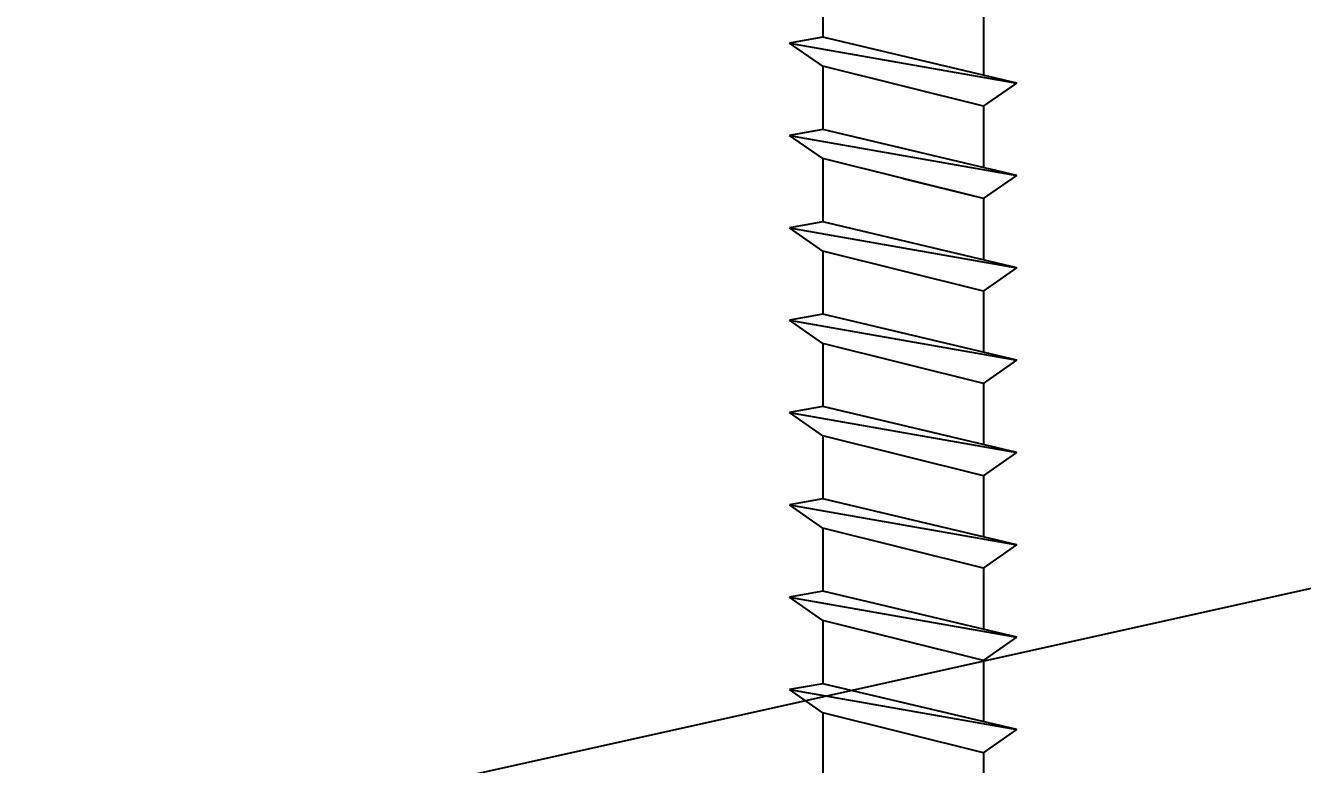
# Model space of a CAD drawing. Header units: inches. Extents: x -2661 to 42767, y -1222 to 9099.
# Drawn here: x 732.144 to 733.526, y 2524.806 to 2525.606 of the extents above; entities that cross this region are included whole.
import ezdxf
from ezdxf import colors
from ezdxf.entities.mleader import LeaderData, LeaderLine
from ezdxf.math import Vec2, Vec3

# ---------------------------------------------------------------- set-up
doc = ezdxf.new("R2010")
doc.units = ezdxf.units.IN
doc.header["$LTSCALE"] = 12
doc.header["$MEASUREMENT"] = 0
for name, color, linetype in [('S-ANNO-NOTE', 4, 'CONTINUOUS'), ('S-SIMPSON', 2, 'CONTINUOUS'), ('S-WOOD', 3, 'CONTINUOUS')]:
    doc.layers.add(name, color=color, linetype=linetype)
doc.styles.add('Arial', font='arial.ttf', dxfattribs={"width": 0.85})

# ---------------------------------------------------------------- blocks, each defined once
blk = doc.blocks.new('SIP SCREW_Shorter')
at = {"layer": 'S-SIMPSON', "color": 1}
for p, q in [((-0.087, -10.4679), (-0.087, -10.5363)), ((-0.087, -10.4679), (-0.087, -10.5363)), ((-0.087, -10.4679), (-0.087, -10.5363)), ((-0.087, -10.4679), (-0.087, -10.5363)), ((-0.087, -10.4679), (-0.087, -10.5363)), ((-0.087, -10.4679), (-0.087, -10.5363)), ((-0.087, -10.4679), (-0.087, -10.5363)), ((0.087, -10.5112), (0.087, -10.5775)), ((0.087, -10.5112), (0.087, -10.5775)), ((0.087, -10.5112), (0.087, -10.5775)), ((0.087, -10.5112), (0.087, -10.5775)), ((0.087, -10.5112), (0.087, -10.5775)), ((0.087, -10.5112), (0.087, -10.5775)), ((0.087, -10.5112), (0.087, -10.5775)), ((-0.087, -10.5363), (-0.123, -10.5427)), ((-0.087, -10.5363), (-0.123, -10.5427)), ((-0.087, -10.5363), (-0.123, -10.5427)), ((-0.087, -10.5363), (-0.123, -10.5427)), ((-0.087, -10.5363), (-0.123, -10.5427)), ((-0.087, -10.5363), (-0.123, -10.5427)), ((-0.087, -10.5363), (-0.123, -10.5427)), ((-0.123, -10.5427), (0.123, -10.586)), ((-0.123, -10.5427), (0.123, -10.586)), ((-0.123, -10.5427), (0.123, -10.586)), ((-0.123, -10.5427), (0.123, -10.586)), ((-0.123, -10.5427), (0.123, -10.586)), ((-0.123, -10.5427), (0.123, -10.586)), ((-0.123, -10.5427), (0.123, -10.586)), ((-0.087, -10.5679), (-0.123, -10.5427)), ((-0.087, -10.5679), (-0.123, -10.5427)), ((-0.087, -10.5679), (-0.123, -10.5427)), ((-0.087, -10.5679), (-0.123, -10.5427)), ((-0.087, -10.5679), (-0.123, -10.5427)), ((-0.087, -10.5679), (-0.123, -10.5427)), ((-0.087, -10.5679), (-0.123, -10.5427)), ((0.123, -10.586), (-0.087, -10.5363)), ((0.123, -10.586), (-0.087, -10.5363)), ((0.123, -10.586), (-0.087, -10.5363)), ((0.123, -10.586), (-0.087, -10.5363)), ((0.123, -10.586), (-0.087, -10.5363)), ((0.123, -10.586), (-0.087, -10.5363)), ((0.123, -10.586), (-0.087, -10.5363)), ((-0.087, -10.5679), (-0.087, -10.6363)), ((-0.087, -10.5679), (-0.087, -10.6363)), ((-0.087, -10.5679), (-0.087, -10.6363)), ((-0.087, -10.5679), (-0.087, -10.6363)), ((-0.087, -10.5679), (-0.087, -10.6363)), ((-0.087, -10.5679), (-0.087, -10.6363)), ((-0.087, -10.5679), (-0.087, -10.6363)), ((-0.087, -10.5679), (-0.087, -10.6363)), ((-0.087, -10.5679), (-0.087, -10.6363)), ((-0.087, -10.5679), (-0.087, -10.6363)), ((-0.087, -10.5679), (-0.087, -10.6363)), ((-0.087, -10.5679), (-0.087, -10.6363)), ((-0.087, -10.5679), (-0.087, -10.6363)), ((-0.087, -10.5679), (-0.087, -10.6363)), ((0.087, -10.6112), (-0.087, -10.5679)), ((0.087, -10.6112), (-0.087, -10.5679)), ((0.087, -10.6112), (-0.087, -10.5679)), ((0.087, -10.6112), (-0.087, -10.5679)), ((0.087, -10.6112), (-0.087, -10.5679)), ((0.087, -10.6112), (-0.087, -10.5679)), ((0.087, -10.6112), (-0.087, -10.5679)), ((0.087, -10.6112), (0, -10.5896)), ((0.087, -10.6112), (0.123, -10.586)), ((0.087, -10.6112), (0.123, -10.586)), ((0.087, -10.6112), (0.123, -10.586)), ((0.087, -10.6112), (0.123, -10.586)), ((0.087, -10.6112), (0.123, -10.586)), ((0.087, -10.6112), (0.123, -10.586)), ((0.087, -10.6112), (0.123, -10.586)), ((0.087, -10.6112), (0.123, -10.586)), ((0.087, -10.6112), (0.087, -10.6775)), ((0.087, -10.6112), (0.087, -10.6775)), ((0.087, -10.6112), (0.087, -10.6775)), ((0.087, -10.6112), (0.087, -10.6775)), ((0.087, -10.6112), (0.087, -10.6775)), ((0.087, -10.6112), (0.087, -10.6775)), ((0.087, -10.6112), (0.087, -10.6775)), ((0.087, -10.6112), (0.087, -10.6775)), ((-0.087, -10.6363), (-0.123, -10.6427)), ((-0.087, -10.6363), (-0.123, -10.6427)), ((-0.087, -10.6363), (-0.123, -10.6427)), ((-0.087, -10.6363), (-0.123, -10.6427)), ((-0.087, -10.6363), (-0.123, -10.6427)), ((-0.087, -10.6363), (-0.123, -10.6427)), ((0.123, -10.686), (-0.087, -10.6363)), ((0.123, -10.686), (-0.087, -10.6363)), ((0.123, -10.686), (-0.087, -10.6363)), ((0.123, -10.686), (-0.087, -10.6363)), ((0.123, -10.686), (-0.087, -10.6363)), ((0.123, -10.686), (-0.087, -10.6363)), ((-0.123, -10.6427), (0.123, -10.686)), ((-0.123, -10.6427), (0.123, -10.686)), ((-0.123, -10.6427), (0.123, -10.686)), ((-0.123, -10.6427), (0.123, -10.686)), ((-0.123, -10.6427), (0.123, -10.686)), ((-0.123, -10.6427), (0.123, -10.686)), ((-0.087, -10.6679), (-0.123, -10.6427)), ((-0.087, -10.6679), (-0.123, -10.6427)), ((-0.087, -10.6679), (-0.123, -10.6427)), ((-0.087, -10.6679), (-0.123, -10.6427)), ((-0.087, -10.6679), (-0.123, -10.6427)), ((-0.087, -10.6679), (-0.123, -10.6427)), ((0.087, -10.7112), (-0.087, -10.6679)), ((0.087, -10.7112), (-0.087, -10.6679)), ((0.087, -10.7112), (-0.087, -10.6679)), ((0.087, -10.7112), (-0.087, -10.6679)), ((0.087, -10.7112), (-0.087, -10.6679)), ((0.087, -10.7112), (-0.087, -10.6679)), ((-0.087, -10.6679), (-0.087, -10.7363)), ((-0.087, -10.6679), (-0.087, -10.7363)), ((-0.087, -10.6679), (-0.087, -10.7363)), ((-0.087, -10.6679), (-0.087, -10.7363)), ((-0.087, -10.6679), (-0.087, -10.7363)), ((-0.087, -10.6679), (-0.087, -10.7363)), ((-0.087, -10.6679), (-0.087, -10.7363)), ((0.087, -10.7112), (0, -10.6896)), ((0.087, -10.7112), (0.123, -10.686)), ((0.087, -10.7112), (0.123, -10.686)), ((0.087, -10.7112), (0.123, -10.686)), ((0.087, -10.7112), (0.123, -10.686)), ((0.087, -10.7112), (0.123, -10.686)), ((0.087, -10.7112), (0.123, -10.686)), ((0.087, -10.7112), (0.123, -10.686)), ((0.087, -10.7112), (0.087, -10.7775)), ((0.087, -10.7112), (0.087, -10.7775)), ((0.087, -10.7112), (0.087, -10.7775)), ((0.087, -10.7112), (0.087, -10.7775)), ((0.087, -10.7112), (0.087, -10.7775)), ((0.087, -10.7112), (0.087, -10.7775)), ((0.087, -10.7112), (0.087, -10.7775)), ((-0.087, -10.7363), (-0.123, -10.7427)), ((-0.087, -10.7363), (-0.123, -10.7427)), ((-0.087, -10.7363), (-0.123, -10.7427)), ((0.123, -10.786), (-0.087, -10.7363)), ((0.123, -10.786), (-0.087, -10.7363)), ((0.123, -10.786), (-0.087, -10.7363)), ((-0.123, -10.7427), (0.123, -10.786)), ((-0.123, -10.7427), (0.123, -10.786)), ((-0.123, -10.7427), (0.123, -10.786)), ((-0.087, -10.7679), (-0.123, -10.7427)), ((-0.087, -10.7679), (-0.123, -10.7427)), ((-0.087, -10.7679), (-0.123, -10.7427)), ((-0.087, -10.7679), (-0.087, -10.8363)), ((-0.087, -10.7679), (-0.087, -10.8363)), ((-0.087, -10.7679), (-0.087, -10.8363)), ((-0.087, -10.7679), (-0.087, -10.8363)), ((-0.087, -10.7679), (-0.087, -10.8363)), ((0.087, -10.8112), (-0.087, -10.7679)), ((0.087, -10.8112), (-0.087, -10.7679)), ((0.087, -10.8112), (-0.087, -10.7679)), ((0.087, -10.8112), (0.123, -10.786)), ((0.087, -10.8112), (0.123, -10.786)), ((0.087, -10.8112), (0.123, -10.786)), ((0.087, -10.8112), (0.087, -10.8775)), ((0.087, -10.8112), (0.087, -10.8775)), ((0.087, -10.8112), (0.087, -10.8775)), ((0.087, -10.8112), (0.087, -10.8775)), ((0.087, -10.8112), (0.087, -10.8775)), ((-0.087, -10.8363), (-0.123, -10.8427)), ((-0.087, -10.8363), (-0.123, -10.8427)), ((-0.087, -10.8363), (-0.123, -10.8427)), ((-0.123, -10.8427), (0.123, -10.886)), ((-0.123, -10.8427), (0.123, -10.886)), ((-0.123, -10.8427), (0.123, -10.886)), ((-0.087, -10.8679), (-0.123, -10.8427)), ((-0.087, -10.8679), (-0.123, -10.8427)), ((-0.087, -10.8679), (-0.123, -10.8427)), ((0.123, -10.886), (-0.087, -10.8363)), ((0.123, -10.886), (-0.087, -10.8363)), ((0.123, -10.886), (-0.087, -10.8363)), ((0.087, -10.9112), (-0.087, -10.8679)), ((0.087, -10.9112), (-0.087, -10.8679)), ((0.087, -10.9112), (-0.087, -10.8679)), ((-0.087, -10.8679), (-0.087, -10.9363)), ((-0.087, -10.8679), (-0.087, -10.9363)), ((-0.087, -10.8679), (-0.087, -10.9363)), ((-0.087, -10.8679), (-0.087, -10.9363)), ((-0.087, -10.8679), (-0.087, -10.9363)), ((-0.087, -10.8679), (-0.087, -10.9363)), ((-0.087, -10.8679), (-0.087, -10.9363)), ((-0.087, -10.8679), (-0.087, -10.9363)), ((0.087, -10.9112), (0.123, -10.886)), ((0.087, -10.9112), (0.123, -10.886)), ((0.087, -10.9112), (0.123, -10.886)), ((0.087, -10.9112), (0.087, -10.9775)), ((0.087, -10.9112), (0.087, -10.9775)), ((0.087, -10.9112), (0.087, -10.9775)), ((0.087, -10.9112), (0.087, -10.9775)), ((0.087, -10.9112), (0.087, -10.9775)), ((0.087, -10.9112), (0.087, -10.9775)), ((0.087, -10.9112), (0.087, -10.9775)), ((0.087, -10.9112), (0.087, -10.9775)), ((-0.087, -10.9363), (-0.123, -10.9427)), ((-0.087, -10.9363), (-0.123, -10.9427)), ((-0.087, -10.9363), (-0.123, -10.9427)), ((-0.087, -10.9363), (-0.123, -10.9427)), ((-0.123, -10.9427), (0.123, -10.986)), ((-0.123, -10.9427), (0.123, -10.986)), ((-0.123, -10.9427), (0.123, -10.986)), ((-0.123, -10.9427), (0.123, -10.986)), ((-0.087, -10.9679), (-0.123, -10.9427)), ((-0.087, -10.9679), (-0.123, -10.9427)), ((-0.087, -10.9679), (-0.123, -10.9427)), ((-0.087, -10.9679), (-0.123, -10.9427)), ((0.123, -10.986), (-0.087, -10.9363)), ((0.123, -10.986), (-0.087, -10.9363)), ((0.123, -10.986), (-0.087, -10.9363)), ((0.123, -10.986), (-0.087, -10.9363)), ((-0.087, -10.9679), (-0.087, -11.0363)), ((-0.087, -10.9679), (-0.087, -11.0363)), ((-0.087, -10.9679), (-0.087, -11.0363)), ((-0.087, -10.9679), (-0.087, -11.0363)), ((-0.087, -10.9679), (-0.087, -11.0363)), ((-0.087, -10.9679), (-0.087, -11.0363)), ((0.087, -11.0112), (-0.087, -10.9679)), ((0.087, -11.0112), (-0.087, -10.9679)), ((0.087, -11.0112), (-0.087, -10.9679)), ((0.087, -11.0112), (-0.087, -10.9679)), ((0.087, -11.0112), (0.123, -10.986)), ((0.087, -11.0112), (0.123, -10.986)), ((0.087, -11.0112), (0.123, -10.986)), ((0.087, -11.0112), (0.123, -10.986)), ((0.087, -11.0112), (0.087, -11.0775)), ((0.087, -11.0112), (0.087, -11.0775)), ((0.087, -11.0112), (0.087, -11.0775)), ((0.087, -11.0112), (0.087, -11.0775)), ((0.087, -11.0112), (0.087, -11.0775)), ((0.087, -11.0112), (0.087, -11.0775)), ((-0.087, -11.0363), (-0.123, -11.0427)), ((-0.087, -11.0363), (-0.123, -11.0427)), ((-0.087, -11.0363), (-0.123, -11.0427)), ((-0.087, -11.0363), (-0.123, -11.0427)), ((0.123, -11.086), (-0.087, -11.0363)), ((0.123, -11.086), (-0.087, -11.0363)), ((0.123, -11.086), (-0.087, -11.0363)), ((0.123, -11.086), (-0.087, -11.0363)), ((-0.123, -11.0427), (0.123, -11.086)), ((-0.123, -11.0427), (0.123, -11.086)), ((-0.123, -11.0427), (0.123, -11.086)), ((-0.123, -11.0427), (0.123, -11.086)), ((-0.087, -11.0679), (-0.123, -11.0427)), ((-0.087, -11.0679), (-0.123, -11.0427)), ((-0.087, -11.0679), (-0.123, -11.0427)), ((-0.087, -11.0679), (-0.123, -11.0427)), ((0.087, -11.1112), (-0.087, -11.0679)), ((0.087, -11.1112), (-0.087, -11.0679)), ((0.087, -11.1112), (-0.087, -11.0679)), ((0.087, -11.1112), (-0.087, -11.0679)), ((-0.087, -11.0679), (-0.087, -11.1363)), ((-0.087, -11.0679), (-0.087, -11.1363)), ((-0.087, -11.0679), (-0.087, -11.1363)), ((-0.087, -11.0679), (-0.087, -11.1363)), ((-0.087, -11.0679), (-0.087, -11.1363)), ((-0.087, -11.0679), (-0.087, -11.1363)), ((-0.087, -11.0679), (-0.087, -11.1363)), ((0.087, -11.1112), (0, -11.0896)), ((0.087, -11.1112), (0.123, -11.086)), ((0.087, -11.1112), (0.123, -11.086)), ((0.087, -11.1112), (0.123, -11.086)), ((0.087, -11.1112), (0.123, -11.086)), ((0.087, -11.1112), (0.123, -11.086)), ((0.087, -11.1112), (0.087, -11.1775)), ((0.087, -11.1112), (0.087, -11.1775)), ((0.087, -11.1112), (0.087, -11.1775)), ((0.087, -11.1112), (0.087, -11.1775)), ((0.087, -11.1112), (0.087, -11.1775)), ((0.087, -11.1112), (0.087, -11.1775)), ((0.087, -11.1112), (0.087, -11.1775)), ((-0.087, -11.1363), (-0.123, -11.1427)), ((-0.087, -11.1363), (-0.123, -11.1427)), ((-0.087, -11.1363), (-0.123, -11.1427)), ((-0.087, -11.1363), (-0.123, -11.1427)), ((0.123, -11.186), (-0.087, -11.1363)), ((0.123, -11.186), (-0.087, -11.1363)), ((0.123, -11.186), (-0.087, -11.1363)), ((0.123, -11.186), (-0.087, -11.1363)), ((-0.123, -11.1427), (0.123, -11.186)), ((-0.123, -11.1427), (0.123, -11.186)), ((-0.123, -11.1427), (0.123, -11.186)), ((-0.123, -11.1427), (0.123, -11.186)), ((-0.087, -11.1679), (-0.123, -11.1427)), ((-0.087, -11.1679), (-0.123, -11.1427)), ((-0.087, -11.1679), (-0.123, -11.1427)), ((-0.087, -11.1679), (-0.123, -11.1427)), ((-0.087, -11.1679), (-0.087, -11.2363)), ((-0.087, -11.1679), (-0.087, -11.2363)), ((-0.087, -11.1679), (-0.087, -11.2363)), ((-0.087, -11.1679), (-0.087, -11.2363)), ((-0.087, -11.1679), (-0.087, -11.2363)), ((-0.087, -11.1679), (-0.087, -11.2363)), ((-0.087, -11.1679), (-0.087, -11.2363)), ((0.087, -11.2112), (-0.087, -11.1679)), ((0.087, -11.2112), (-0.087, -11.1679)), ((0.087, -11.2112), (-0.087, -11.1679)), ((0.087, -11.2112), (-0.087, -11.1679)), ((0.087, -11.2112), (0.123, -11.186)), ((0.087, -11.2112), (0.123, -11.186)), ((0.087, -11.2112), (0.123, -11.186)), ((0.087, -11.2112), (0.123, -11.186)), ((0.087, -11.2112), (0.087, -11.2775)), ((0.087, -11.2112), (0.087, -11.2775)), ((0.087, -11.2112), (0.087, -11.2775)), ((0.087, -11.2112), (0.087, -11.2775)), ((0.087, -11.2112), (0.087, -11.2775)), ((0.087, -11.2112), (0.087, -11.2775)), ((0.087, -11.2112), (0.087, -11.2775)), ((-0.087, -11.2363), (-0.123, -11.2427)), ((-0.087, -11.2363), (-0.123, -11.2427)), ((-0.087, -11.2363), (-0.123, -11.2427)), ((-0.087, -11.2363), (-0.123, -11.2427)), ((-0.087, -11.2363), (-0.123, -11.2427)), ((-0.123, -11.2427), (0.123, -11.286)), ((-0.123, -11.2427), (0.123, -11.286)), ((-0.123, -11.2427), (0.123, -11.286)), ((-0.123, -11.2427), (0.123, -11.286)), ((-0.123, -11.2427), (0.123, -11.286)), ((-0.087, -11.2679), (-0.123, -11.2427)), ((-0.087, -11.2679), (-0.123, -11.2427)), ((-0.087, -11.2679), (-0.123, -11.2427)), ((-0.087, -11.2679), (-0.123, -11.2427)), ((-0.087, -11.2679), (-0.123, -11.2427)), ((0.123, -11.286), (-0.087, -11.2363)), ((0.123, -11.286), (-0.087, -11.2363)), ((0.123, -11.286), (-0.087, -11.2363)), ((0.123, -11.286), (-0.087, -11.2363)), ((0.123, -11.286), (-0.087, -11.2363)), ((0.087, -11.3112), (-0.087, -11.2679)), ((0.087, -11.3112), (-0.087, -11.2679)), ((0.087, -11.3112), (-0.087, -11.2679)), ((0.087, -11.3112), (-0.087, -11.2679)), ((0.087, -11.3112), (-0.087, -11.2679)), ((-0.087, -11.2679), (-0.087, -11.3363)), ((-0.087, -11.2679), (-0.087, -11.3363)), ((-0.087, -11.2679), (-0.087, -11.3363)), ((-0.087, -11.2679), (-0.087, -11.3363)), ((0.087, -11.3112), (0.123, -11.286)), ((0.087, -11.3112), (0.123, -11.286)), ((0.087, -11.3112), (0.123, -11.286)), ((0.087, -11.3112), (0.123, -11.286)), ((0.087, -11.3112), (0.123, -11.286)), ((0.087, -11.3112), (0.087, -11.3775)), ((0.087, -11.3112), (0.087, -11.3775)), ((0.087, -11.3112), (0.087, -11.3775)), ((0.087, -11.3112), (0.087, -11.3775))]:
    blk.add_line(p, q, dxfattribs=at)

msp = doc.modelspace()

# ---------------------------------------------------------------- linework, layer by layer
at = {"layer": 'S-WOOD', "color": 2}
msp.add_line((736.38417, 2525.6299), (725.13417, 2523.1299), dxfattribs=at)

# ---------------------------------------------------------------- block references
at = {"layer": 'S-WOOD'}
msp.add_blockref('SIP SCREW_Shorter', (733.09373, 2536.1299), dxfattribs=at)

# ---------------------------------------------------------------- leaders
at = {"layer": 'S-ANNO-NOTE'}
ml = msp.add_multileader_mtext('Standard', dxfattribs=at)
ml.set_content('\\A1;BEVELED 3x TOP PLATE', color=4, style='Arial')
ml.set_leader_properties(color=2)
ml.build(insert=Vec2(0, 0))
ml.multileader.update_dxf_attribs({"dogleg_length": 0.125, "arrow_head_size": 1.3125, "scale": 12})
ctx = ml.context
ctx.base_point, ctx.scale, ctx.char_height, ctx.arrow_head_size, ctx.landing_gap_size, ctx.plane_origin = Vec3(784.9449, 2523.35026), 12, 1.125, 1.3125, 1.08, Vec3(240.38596, 2724.10885)
ctx.text_align_type = 2
notes = []
notes.append((ctx, [(0, (1, 1, 0), (804.10059, 2523.35026), (-1, 0), 1.5, [(0, [(816.4906, 2531.80873)], 0, [])])]))
ctx.mtext.insert, ctx.mtext.width, ctx.mtext.defined_height, ctx.mtext.alignment, ctx.mtext.flow_direction = Vec3(801.52059, 2523.92274), 18.2926016, 4.37074, 3, 5
for ctx, leaders in notes:
    for number, flags, end, landing, length, lines in leaders:
        leader = LeaderData()
        leader.index, (leader.has_last_leader_line, leader.has_dogleg_vector, leader.attachment_direction) = number, flags
        leader.last_leader_point, leader.dogleg_vector, leader.dogleg_length = Vec3(end), Vec3(landing), length
        for number, points, colour, breaks in lines:
            line = LeaderLine()
            line.index, line.vertices, line.color, line.breaks = number, Vec3.list(points), colors.encode_raw_color(colour), breaks
            leader.lines.append(line)
        ctx.leaders.append(leader)

doc.saveas('drawing.dxf')
